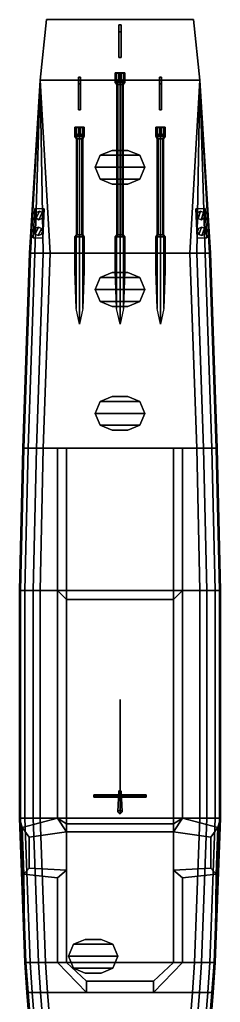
# Model space of a CAD drawing. Extents: x -1.9 to 1.9, y -15.5 to 13.
# Drawn here: x -1.91 to 1.91, y -5.66 to 12.99 of the extents above; entities that cross this region are included whole.
import ezdxf

# ---------------------------------------------------------------- set-up
doc = ezdxf.new("R2010")
doc.units = 0
doc.layers.get('0').update_dxf_attribs({"linetype": 'CONTINUOUS'})
doc.layers.add('UNDERWATER', color=1, linetype='CONTINUOUS')

msp = doc.modelspace()

# ---------------------------------------------------------------- linework, layer by layer
for points in [[(-1.4, 12.99), (-1.52, 11.84), (-1.52, 11.84, 0.56), (-1.4, 12.99, 0.51)], [(-1.4, 12.99, 0.51), (-1.52, 11.84, 0.56), (1.52, 11.84, 0.56), (1.4, 12.99, 0.51)], [(-1.4, 12.99, 0.51), (1.4, 12.99, 0.51), (1.4, 12.99), (-1.4, 12.99)], [(0.02, 12.89, -0.36), (0.02, 12.89, -0.63), (-0.02, 12.89, -0.63), (-0.02, 12.89, -0.36)], [(-0.02, 12.89, -0.36), (-0.02, 12.89, -0.63), (-0.02, 12.76, -0.72), (-0.02, 12.76, -0.27)], [(-0.02, 12.76, -0.72), (-0.02, 12.89, -0.63), (0.02, 12.89, -0.63), (0.02, 12.76, -0.72)], [(0.02, 12.76, -0.27), (0.02, 12.89, -0.36), (-0.02, 12.89, -0.36), (-0.02, 12.76, -0.27)], [(0.02, 12.76, -0.72), (0.02, 12.89, -0.63), (0.02, 12.89, -0.36), (0.02, 12.76, -0.27)], [(1.4, 12.99, 0.51), (1.52, 11.84, 0.56), (1.52, 11.84), (1.4, 12.99)], [(-0.02, 12.76, -0.27), (-0.02, 12.76, -0.72), (-0.02, 12.27, -0.72), (-0.02, 12.27, -0.27)], [(-0.02, 12.27, -0.72), (-0.02, 12.76, -0.72), (0.02, 12.76, -0.72), (0.02, 12.27, -0.72)], [(0.02, 12.27, -0.72), (0.02, 12.76, -0.72), (0.02, 12.76, -0.27), (0.02, 12.27, -0.27)], [(-0.02, 12.27, -0.27), (-0.02, 12.27, -0.72), (0.02, 12.27, -0.72), (0.02, 12.27, -0.27)], [(-0.064, 11.98, -0.436), (-0.09, 11.98, -0.5), (-0.09, 11.8, -0.5), (-0.064, 11.8, -0.436)], [(-0.09, 11.98, -0.5), (-0.064, 11.98, -0.564), (-0.064, 11.8, -0.564), (-0.09, 11.8, -0.5)], [(-0.02, 11.96, -0.418), (-0.064, 11.98, -0.436), (-0.064, 11.8, -0.436), (-0.02, 11.86, -0.418)], [(-0.064, 11.98, -0.564), (0, 11.98, -0.59), (0, 11.8, -0.59), (-0.064, 11.8, -0.564)], [(0, 11.98, -0.41), (0, 11.98, -0.41), (-0.064, 11.98, -0.436), (-0.02, 11.96, -0.418)], [(0, 11.98, -0.41), (-0.02, 11.96, -0.418), (-0.02, 11.885, -0.278), (0, 11.904, -0.278)], [(-0.02, 11.96, -0.418), (-0.02, 11.86, -0.418), (-0.02, 11.84, -0.28), (-0.02, 11.885, -0.278)], [(0, 11.98, -0.59), (0.064, 11.98, -0.564), (0.064, 11.8, -0.564), (0, 11.8, -0.59)], [(0.02, 11.96, -0.418), (0, 11.98, -0.41), (0, 11.904, -0.278), (0.02, 11.885, -0.278)], [(0.064, 11.98, -0.436), (0.064, 11.98, -0.436), (0, 11.98, -0.41), (0.02, 11.96, -0.418)], [(0.064, 11.98, -0.436), (0.02, 11.96, -0.418), (0.02, 11.86, -0.418), (0.064, 11.8, -0.436)], [(0.02, 11.86, -0.418), (0.02, 11.96, -0.418), (0.02, 11.885, -0.278), (0.02, 11.84, -0.28)], [(0.09, 11.98, -0.5), (0.064, 11.98, -0.436), (0.064, 11.8, -0.436), (0.09, 11.8, -0.5)], [(0.064, 11.98, -0.564), (0.09, 11.98, -0.5), (0.09, 11.8, -0.5), (0.064, 11.8, -0.564)], [(-1.72, 8.56, 0.67), (1.72, 8.56, 0.67), (1.52, 11.84, 0.56), (-1.52, 11.84, 0.56)], [(-1.52, 11.84), (-1.72, 8.56), (-1.72, 8.56, 0.67), (-1.52, 11.84, 0.56)], [(-0.79, 11.9, -0.39), (-0.79, 11.9, -0.66), (-0.79, 11.77, -0.75), (-0.79, 11.77, -0.3)], [(-0.75, 11.9, -0.39), (-0.75, 11.9, -0.66), (-0.79, 11.9, -0.66), (-0.79, 11.9, -0.39)], [(-0.75, 11.77, -0.3), (-0.75, 11.9, -0.39), (-0.79, 11.9, -0.39), (-0.79, 11.77, -0.3)], [(-0.79, 11.77, -0.75), (-0.79, 11.9, -0.66), (-0.75, 11.9, -0.66), (-0.75, 11.77, -0.75)], [(-0.79, 11.28, -0.75), (-0.79, 11.77, -0.75), (-0.75, 11.77, -0.75), (-0.75, 11.28, -0.75)], [(-0.79, 11.77, -0.3), (-0.79, 11.77, -0.75), (-0.79, 11.28, -0.75), (-0.79, 11.28, -0.3)], [(-0.75, 11.77, -0.75), (-0.75, 11.9, -0.66), (-0.75, 11.9, -0.39), (-0.75, 11.77, -0.3)], [(-0.75, 11.28, -0.75), (-0.75, 11.77, -0.75), (-0.75, 11.77, -0.3), (-0.75, 11.28, -0.3)], [(-0.064, 11.8, -0.436), (-0.09, 11.8, -0.5), (-0.06, 11.76, -0.5), (-0.042, 11.76, -0.458)], [(-0.09, 11.8, -0.5), (-0.064, 11.8, -0.564), (-0.042, 11.76, -0.542), (-0.06, 11.76, -0.5)], [(0, 11.84, -0.41), (-0.02, 11.86, -0.418), (-0.064, 11.8, -0.436), (0, 11.8, -0.41)], [(0, 11.8, -0.41), (-0.064, 11.8, -0.436), (-0.042, 11.76, -0.458), (0, 11.76, -0.44)], [(-0.064, 11.8, -0.564), (0, 11.8, -0.59), (0, 11.76, -0.56), (-0.042, 11.76, -0.542)], [(-0.042, 11.76, -0.458), (-0.06, 11.76, -0.5), (-0.06, 8.91, -0.45), (-0.042, 8.91, -0.408)], [(-0.06, 11.76, -0.5), (-0.042, 11.76, -0.542), (-0.042, 8.91, -0.492), (-0.06, 8.91, -0.45)], [(0, 11.76, -0.44), (-0.042, 11.76, -0.458), (-0.042, 8.91, -0.408), (0, 8.91, -0.39)], [(-0.042, 11.76, -0.542), (0, 11.76, -0.56), (0, 8.91, -0.51), (-0.042, 8.91, -0.492)], [(-0.02, 11.86, -0.418), (0, 11.84, -0.41), (0, 11.785, -0.282), (-0.02, 11.805, -0.282)], [(-0.02, 11.86, -0.418), (-0.02, 11.86, -0.418), (-0.02, 11.805, -0.282), (-0.02, 11.84, -0.28)], [(0, 11.84, -0.41), (0.02, 11.86, -0.418), (0.02, 11.805, -0.282), (0, 11.785, -0.282)], [(0.02, 11.86, -0.418), (0, 11.84, -0.41), (0, 11.8, -0.41), (0.064, 11.8, -0.436)], [(0.064, 11.8, -0.436), (0, 11.8, -0.41), (0, 11.76, -0.44), (0.042, 11.76, -0.458)], [(0, 11.8, -0.59), (0.064, 11.8, -0.564), (0.042, 11.76, -0.542), (0, 11.76, -0.56)], [(0.042, 11.76, -0.458), (0, 11.76, -0.44), (0, 8.91, -0.39), (0.042, 8.91, -0.408)], [(0, 11.76, -0.56), (0.042, 11.76, -0.542), (0.042, 8.91, -0.492), (0, 8.91, -0.51)], [(0.02, 11.86, -0.418), (0.02, 11.86, -0.418), (0.02, 11.84, -0.28), (0.02, 11.805, -0.282)], [(0.09, 11.8, -0.5), (0.064, 11.8, -0.436), (0.042, 11.76, -0.458), (0.06, 11.76, -0.5)], [(0.064, 11.8, -0.564), (0.09, 11.8, -0.5), (0.06, 11.76, -0.5), (0.042, 11.76, -0.542)], [(0.06, 11.76, -0.5), (0.042, 11.76, -0.458), (0.042, 8.91, -0.408), (0.06, 8.91, -0.45)], [(0.042, 11.76, -0.542), (0.06, 11.76, -0.5), (0.06, 8.91, -0.45), (0.042, 8.91, -0.492)], [(0.79, 11.77, -0.3), (0.79, 11.9, -0.39), (0.75, 11.9, -0.39), (0.75, 11.77, -0.3)], [(0.75, 11.77, -0.75), (0.75, 11.9, -0.66), (0.79, 11.9, -0.66), (0.79, 11.77, -0.75)], [(0.79, 11.9, -0.39), (0.79, 11.9, -0.66), (0.75, 11.9, -0.66), (0.75, 11.9, -0.39)], [(0.75, 11.9, -0.39), (0.75, 11.9, -0.66), (0.75, 11.77, -0.75), (0.75, 11.77, -0.3)], [(0.75, 11.77, -0.3), (0.75, 11.77, -0.75), (0.75, 11.28, -0.75), (0.75, 11.28, -0.3)], [(0.75, 11.28, -0.75), (0.75, 11.77, -0.75), (0.79, 11.77, -0.75), (0.79, 11.28, -0.75)], [(0.79, 11.77, -0.75), (0.79, 11.9, -0.66), (0.79, 11.9, -0.39), (0.79, 11.77, -0.3)], [(0.79, 11.28, -0.75), (0.79, 11.77, -0.75), (0.79, 11.77, -0.3), (0.79, 11.28, -0.3)], [(1.52, 11.84, 0.56), (1.72, 8.56, 0.67), (1.72, 8.56), (1.52, 11.84)], [(-0.79, 11.28, -0.3), (-0.79, 11.28, -0.75), (-0.75, 11.28, -0.75), (-0.75, 11.28, -0.3)], [(0.75, 11.28, -0.3), (0.75, 11.28, -0.75), (0.79, 11.28, -0.75), (0.79, 11.28, -0.3)], [(-0.86, 10.95, -0.5), (-0.834, 10.95, -0.564), (-0.834, 10.77, -0.564), (-0.86, 10.77, -0.5)], [(-0.834, 10.95, -0.436), (-0.86, 10.95, -0.5), (-0.86, 10.77, -0.5), (-0.834, 10.77, -0.436)], [(-0.79, 10.93, -0.418), (-0.834, 10.95, -0.436), (-0.834, 10.77, -0.436), (-0.79, 10.83, -0.418)], [(-0.77, 10.95, -0.41), (-0.77, 10.95, -0.41), (-0.834, 10.95, -0.436), (-0.79, 10.93, -0.418)], [(-0.834, 10.95, -0.564), (-0.77, 10.95, -0.59), (-0.77, 10.77, -0.59), (-0.834, 10.77, -0.564)], [(-0.77, 10.81, -0.41), (-0.79, 10.83, -0.418), (-0.834, 10.77, -0.436), (-0.77, 10.77, -0.41)], [(-0.77, 10.95, -0.41), (-0.79, 10.93, -0.418), (-0.79, 10.878, -0.321), (-0.77, 10.899, -0.32)], [(-0.79, 10.93, -0.418), (-0.79, 10.83, -0.418), (-0.79, 10.792, -0.325), (-0.79, 10.878, -0.321)], [(-0.79, 10.83, -0.418), (-0.77, 10.81, -0.41), (-0.77, 10.774, -0.326), (-0.79, 10.792, -0.325)], [(-0.75, 10.93, -0.418), (-0.77, 10.95, -0.41), (-0.77, 10.899, -0.32), (-0.75, 10.878, -0.321)], [(-0.706, 10.95, -0.436), (-0.706, 10.95, -0.436), (-0.77, 10.95, -0.41), (-0.75, 10.93, -0.418)], [(-0.77, 10.95, -0.59), (-0.706, 10.95, -0.564), (-0.706, 10.77, -0.564), (-0.77, 10.77, -0.59)], [(-0.77, 10.81, -0.41), (-0.75, 10.83, -0.418), (-0.75, 10.792, -0.325), (-0.77, 10.774, -0.326)], [(-0.75, 10.83, -0.418), (-0.77, 10.81, -0.41), (-0.77, 10.77, -0.41), (-0.706, 10.77, -0.436)], [(-0.706, 10.95, -0.436), (-0.75, 10.93, -0.418), (-0.75, 10.83, -0.418), (-0.706, 10.77, -0.436)], [(-0.75, 10.83, -0.418), (-0.75, 10.93, -0.418), (-0.75, 10.878, -0.321), (-0.75, 10.792, -0.325)], [(-0.706, 10.95, -0.564), (-0.68, 10.95, -0.5), (-0.68, 10.77, -0.5), (-0.706, 10.77, -0.564)], [(-0.68, 10.95, -0.5), (-0.706, 10.95, -0.436), (-0.706, 10.77, -0.436), (-0.68, 10.77, -0.5)], [(0.68, 10.95, -0.5), (0.706, 10.95, -0.564), (0.706, 10.77, -0.564), (0.68, 10.77, -0.5)], [(0.706, 10.95, -0.436), (0.68, 10.95, -0.5), (0.68, 10.77, -0.5), (0.706, 10.77, -0.436)], [(0.75, 10.93, -0.418), (0.706, 10.95, -0.436), (0.706, 10.77, -0.436), (0.75, 10.83, -0.418)], [(0.77, 10.95, -0.41), (0.77, 10.95, -0.41), (0.706, 10.95, -0.436), (0.75, 10.93, -0.418)], [(0.706, 10.95, -0.564), (0.77, 10.95, -0.59), (0.77, 10.77, -0.59), (0.706, 10.77, -0.564)], [(0.77, 10.81, -0.41), (0.75, 10.83, -0.418), (0.706, 10.77, -0.436), (0.77, 10.77, -0.41)], [(0.77, 10.95, -0.41), (0.75, 10.93, -0.418), (0.75, 10.878, -0.321), (0.77, 10.899, -0.32)], [(0.75, 10.93, -0.418), (0.75, 10.83, -0.418), (0.75, 10.792, -0.325), (0.75, 10.878, -0.321)], [(0.75, 10.83, -0.418), (0.77, 10.81, -0.41), (0.77, 10.774, -0.326), (0.75, 10.792, -0.325)], [(0.79, 10.93, -0.418), (0.77, 10.95, -0.41), (0.77, 10.899, -0.32), (0.79, 10.878, -0.321)], [(0.834, 10.95, -0.436), (0.834, 10.95, -0.436), (0.77, 10.95, -0.41), (0.79, 10.93, -0.418)], [(0.77, 10.95, -0.59), (0.834, 10.95, -0.564), (0.834, 10.77, -0.564), (0.77, 10.77, -0.59)], [(0.77, 10.81, -0.41), (0.79, 10.83, -0.418), (0.79, 10.792, -0.325), (0.77, 10.774, -0.326)], [(0.79, 10.83, -0.418), (0.77, 10.81, -0.41), (0.77, 10.77, -0.41), (0.834, 10.77, -0.436)], [(0.834, 10.95, -0.436), (0.79, 10.93, -0.418), (0.79, 10.83, -0.418), (0.834, 10.77, -0.436)], [(0.79, 10.83, -0.418), (0.79, 10.93, -0.418), (0.79, 10.878, -0.321), (0.79, 10.792, -0.325)], [(0.834, 10.95, -0.564), (0.86, 10.95, -0.5), (0.86, 10.77, -0.5), (0.834, 10.77, -0.564)], [(0.86, 10.95, -0.5), (0.834, 10.95, -0.436), (0.834, 10.77, -0.436), (0.86, 10.77, -0.5)], [(-0.86, 10.77, -0.5), (-0.834, 10.77, -0.564), (-0.812, 10.73, -0.542), (-0.83, 10.73, -0.5)], [(-0.834, 10.77, -0.436), (-0.86, 10.77, -0.5), (-0.83, 10.73, -0.5), (-0.812, 10.73, -0.458)], [(-0.834, 10.77, -0.564), (-0.77, 10.77, -0.59), (-0.77, 10.73, -0.56), (-0.812, 10.73, -0.542)], [(-0.77, 10.77, -0.41), (-0.834, 10.77, -0.436), (-0.812, 10.73, -0.458), (-0.77, 10.73, -0.44)], [(-0.812, 10.73, -0.458), (-0.83, 10.73, -0.5), (-0.83, 8.91, -0.45), (-0.812, 8.91, -0.408)], [(-0.83, 10.73, -0.5), (-0.812, 10.73, -0.542), (-0.812, 8.91, -0.492), (-0.83, 8.91, -0.45)], [(-0.77, 10.73, -0.44), (-0.812, 10.73, -0.458), (-0.812, 8.91, -0.408), (-0.77, 8.91, -0.39)], [(-0.812, 10.73, -0.542), (-0.77, 10.73, -0.56), (-0.77, 8.91, -0.51), (-0.812, 8.91, -0.492)], [(-0.77, 10.77, -0.59), (-0.706, 10.77, -0.564), (-0.728, 10.73, -0.542), (-0.77, 10.73, -0.56)], [(-0.706, 10.77, -0.436), (-0.77, 10.77, -0.41), (-0.77, 10.73, -0.44), (-0.728, 10.73, -0.458)], [(-0.728, 10.73, -0.458), (-0.77, 10.73, -0.44), (-0.77, 8.91, -0.39), (-0.728, 8.91, -0.408)], [(-0.77, 10.73, -0.56), (-0.728, 10.73, -0.542), (-0.728, 8.91, -0.492), (-0.77, 8.91, -0.51)], [(-0.706, 10.77, -0.564), (-0.68, 10.77, -0.5), (-0.71, 10.73, -0.5), (-0.728, 10.73, -0.542)], [(-0.68, 10.77, -0.5), (-0.706, 10.77, -0.436), (-0.728, 10.73, -0.458), (-0.71, 10.73, -0.5)], [(-0.71, 10.73, -0.5), (-0.728, 10.73, -0.458), (-0.728, 8.91, -0.408), (-0.71, 8.91, -0.45)], [(-0.728, 10.73, -0.542), (-0.71, 10.73, -0.5), (-0.71, 8.91, -0.45), (-0.728, 8.91, -0.492)], [(0.68, 10.77, -0.5), (0.706, 10.77, -0.564), (0.728, 10.73, -0.542), (0.71, 10.73, -0.5)], [(0.706, 10.77, -0.436), (0.68, 10.77, -0.5), (0.71, 10.73, -0.5), (0.728, 10.73, -0.458)], [(0.706, 10.77, -0.564), (0.77, 10.77, -0.59), (0.77, 10.73, -0.56), (0.728, 10.73, -0.542)], [(0.77, 10.77, -0.41), (0.706, 10.77, -0.436), (0.728, 10.73, -0.458), (0.77, 10.73, -0.44)], [(0.728, 10.73, -0.458), (0.71, 10.73, -0.5), (0.71, 8.91, -0.45), (0.728, 8.91, -0.408)], [(0.71, 10.73, -0.5), (0.728, 10.73, -0.542), (0.728, 8.91, -0.492), (0.71, 8.91, -0.45)], [(0.77, 10.73, -0.44), (0.728, 10.73, -0.458), (0.728, 8.91, -0.408), (0.77, 8.91, -0.39)], [(0.728, 10.73, -0.542), (0.77, 10.73, -0.56), (0.77, 8.91, -0.51), (0.728, 8.91, -0.492)], [(0.77, 10.77, -0.59), (0.834, 10.77, -0.564), (0.812, 10.73, -0.542), (0.77, 10.73, -0.56)], [(0.834, 10.77, -0.436), (0.77, 10.77, -0.41), (0.77, 10.73, -0.44), (0.812, 10.73, -0.458)], [(0.812, 10.73, -0.458), (0.77, 10.73, -0.44), (0.77, 8.91, -0.39), (0.812, 8.91, -0.408)], [(0.77, 10.73, -0.56), (0.812, 10.73, -0.542), (0.812, 8.91, -0.492), (0.77, 8.91, -0.51)], [(0.834, 10.77, -0.564), (0.86, 10.77, -0.5), (0.83, 10.73, -0.5), (0.812, 10.73, -0.542)], [(0.86, 10.77, -0.5), (0.834, 10.77, -0.436), (0.812, 10.73, -0.458), (0.83, 10.73, -0.5)], [(0.83, 10.73, -0.5), (0.812, 10.73, -0.458), (0.812, 8.91, -0.408), (0.83, 8.91, -0.45)], [(0.812, 10.73, -0.542), (0.83, 10.73, -0.5), (0.83, 8.91, -0.45), (0.812, 8.91, -0.492)], [(-0.376, 10.416, 0.7), (0.376, 10.416, 0.7), (0.15, 10.51, 0.7), (-0.15, 10.51, 0.7)], [(-0.376, 10.416, 0.7), (-0.15, 10.51, 0.7), (-0.15, 10.51, 0.6), (-0.376, 10.416, 0.6)], [(-0.15, 10.51, 0.7), (0.15, 10.51, 0.7), (0.15, 10.51, 0.6), (-0.15, 10.51, 0.6)], [(0.15, 10.51, 0.7), (0.376, 10.416, 0.7), (0.376, 10.416, 0.6), (0.15, 10.51, 0.6)], [(-0.47, 10.19, 0.7), (0.47, 10.19, 0.7), (0.376, 10.416, 0.7), (-0.376, 10.416, 0.7)], [(-0.47, 10.19, 0.7), (-0.376, 10.416, 0.7), (-0.376, 10.416, 0.6), (-0.47, 10.19, 0.6)], [(0.376, 10.416, 0.7), (0.47, 10.19, 0.7), (0.47, 10.19, 0.6), (0.376, 10.416, 0.6)], [(-0.376, 9.964, 0.7), (0.376, 9.964, 0.7), (0.47, 10.19, 0.7), (-0.47, 10.19, 0.7)], [(-0.376, 9.964, 0.7), (-0.47, 10.19, 0.7), (-0.47, 10.19, 0.6), (-0.376, 9.964, 0.6)], [(0.47, 10.19, 0.7), (0.376, 9.964, 0.7), (0.376, 9.964, 0.6), (0.47, 10.19, 0.6)], [(-0.15, 9.87, 0.7), (0.15, 9.87, 0.7), (0.376, 9.964, 0.7), (-0.376, 9.964, 0.7)], [(-0.15, 9.87, 0.7), (-0.376, 9.964, 0.7), (-0.376, 9.964, 0.6), (-0.15, 9.87, 0.6)], [(0.376, 9.964, 0.7), (0.15, 9.87, 0.7), (0.15, 9.87, 0.6), (0.376, 9.964, 0.6)], [(0.15, 9.87, 0.7), (-0.15, 9.87, 0.7), (-0.15, 9.87, 0.6), (0.15, 9.87, 0.6)], [(-1.621, 9.409, 0.64), (-1.65, 8.85, 0.64), (-1.65, 8.85, 0.67), (-1.621, 9.409, 0.67)], [(-1.621, 9.409, 0.67), (-1.65, 8.85, 0.67), (-1.47, 8.841, 0.67), (-1.441, 9.4, 0.67)], [(-1.441, 9.4, 0.67), (-1.441, 9.4, 0.64), (-1.621, 9.409, 0.64), (-1.621, 9.409, 0.67)], [(-1.591, 9.334, 0.77), (-1.618, 9.279, 0.77), (-1.597, 9.221, 0.77), (-1.533, 9.355, 0.77)], [(-1.591, 9.334, 0.67), (-1.618, 9.279, 0.67), (-1.618, 9.279, 0.77), (-1.591, 9.334, 0.77)], [(-1.533, 9.355, 0.77), (-1.597, 9.221, 0.77), (-1.542, 9.195, 0.77), (-1.478, 9.328, 0.77)], [(-1.533, 9.355, 0.67), (-1.591, 9.334, 0.67), (-1.591, 9.334, 0.77), (-1.533, 9.355, 0.77)], [(-1.478, 9.328, 0.77), (-1.542, 9.195, 0.77), (-1.484, 9.215, 0.77), (-1.458, 9.271, 0.77)], [(-1.478, 9.328, 0.67), (-1.533, 9.355, 0.67), (-1.533, 9.355, 0.77), (-1.478, 9.328, 0.77)], [(-1.458, 9.271, 0.67), (-1.478, 9.328, 0.67), (-1.478, 9.328, 0.77), (-1.458, 9.271, 0.77)], [(-1.47, 8.841, 0.67), (-1.47, 8.841, 0.64), (-1.441, 9.4, 0.64), (-1.441, 9.4, 0.67)], [(1.621, 9.409, 0.67), (1.621, 9.409, 0.64), (1.441, 9.4, 0.64), (1.441, 9.4, 0.67)], [(1.441, 9.4, 0.67), (1.47, 8.841, 0.67), (1.65, 8.85, 0.67), (1.621, 9.409, 0.67)], [(1.441, 9.4, 0.64), (1.47, 8.841, 0.64), (1.47, 8.841, 0.67), (1.441, 9.4, 0.67)], [(1.478, 9.328, 0.77), (1.458, 9.271, 0.77), (1.484, 9.215, 0.77), (1.533, 9.355, 0.77)], [(1.478, 9.328, 0.67), (1.458, 9.271, 0.67), (1.458, 9.271, 0.77), (1.478, 9.328, 0.77)], [(1.533, 9.355, 0.67), (1.478, 9.328, 0.67), (1.478, 9.328, 0.77), (1.533, 9.355, 0.77)], [(1.533, 9.355, 0.77), (1.484, 9.215, 0.77), (1.542, 9.195, 0.77), (1.591, 9.334, 0.77)], [(1.591, 9.334, 0.67), (1.533, 9.355, 0.67), (1.533, 9.355, 0.77), (1.591, 9.334, 0.77)], [(1.591, 9.334, 0.77), (1.542, 9.195, 0.77), (1.597, 9.221, 0.77), (1.618, 9.279, 0.77)], [(1.618, 9.279, 0.67), (1.591, 9.334, 0.67), (1.591, 9.334, 0.77), (1.618, 9.279, 0.77)], [(1.65, 8.85, 0.67), (1.65, 8.85, 0.64), (1.621, 9.409, 0.64), (1.621, 9.409, 0.67)], [(-1.618, 9.279, 0.67), (-1.597, 9.221, 0.67), (-1.597, 9.221, 0.77), (-1.618, 9.279, 0.77)], [(-1.597, 9.221, 0.67), (-1.542, 9.195, 0.67), (-1.542, 9.195, 0.77), (-1.597, 9.221, 0.77)], [(-1.542, 9.195, 0.67), (-1.484, 9.215, 0.67), (-1.484, 9.215, 0.77), (-1.542, 9.195, 0.77)], [(-1.484, 9.215, 0.67), (-1.458, 9.271, 0.67), (-1.458, 9.271, 0.77), (-1.484, 9.215, 0.77)], [(1.458, 9.271, 0.67), (1.484, 9.215, 0.67), (1.484, 9.215, 0.77), (1.458, 9.271, 0.77)], [(1.484, 9.215, 0.67), (1.542, 9.195, 0.67), (1.542, 9.195, 0.77), (1.484, 9.215, 0.77)], [(1.542, 9.195, 0.67), (1.597, 9.221, 0.67), (1.597, 9.221, 0.77), (1.542, 9.195, 0.77)], [(1.597, 9.221, 0.67), (1.618, 9.279, 0.67), (1.618, 9.279, 0.77), (1.597, 9.221, 0.77)], [(-1.607, 9.035, 0.77), (-1.633, 8.979, 0.77), (-1.613, 8.922, 0.77), (-1.549, 9.055, 0.77)], [(-1.607, 9.035, 0.67), (-1.633, 8.979, 0.67), (-1.633, 8.979, 0.77), (-1.607, 9.035, 0.77)], [(-1.633, 8.979, 0.67), (-1.613, 8.922, 0.67), (-1.613, 8.922, 0.77), (-1.633, 8.979, 0.77)], [(-1.549, 9.055, 0.77), (-1.613, 8.922, 0.77), (-1.558, 8.895, 0.77), (-1.494, 9.029, 0.77)], [(-1.549, 9.055, 0.67), (-1.607, 9.035, 0.67), (-1.607, 9.035, 0.77), (-1.549, 9.055, 0.77)], [(-1.494, 9.029, 0.77), (-1.558, 8.895, 0.77), (-1.5, 8.916, 0.77), (-1.473, 8.971, 0.77)], [(-1.494, 9.029, 0.67), (-1.549, 9.055, 0.67), (-1.549, 9.055, 0.77), (-1.494, 9.029, 0.77)], [(-1.5, 8.916, 0.67), (-1.473, 8.971, 0.67), (-1.473, 8.971, 0.77), (-1.5, 8.916, 0.77)], [(-1.473, 8.971, 0.67), (-1.494, 9.029, 0.67), (-1.494, 9.029, 0.77), (-1.473, 8.971, 0.77)], [(1.494, 9.029, 0.77), (1.473, 8.971, 0.77), (1.5, 8.916, 0.77), (1.549, 9.055, 0.77)], [(1.494, 9.029, 0.67), (1.473, 8.971, 0.67), (1.473, 8.971, 0.77), (1.494, 9.029, 0.77)], [(1.473, 8.971, 0.67), (1.5, 8.916, 0.67), (1.5, 8.916, 0.77), (1.473, 8.971, 0.77)], [(1.549, 9.055, 0.67), (1.494, 9.029, 0.67), (1.494, 9.029, 0.77), (1.549, 9.055, 0.77)], [(1.549, 9.055, 0.77), (1.5, 8.916, 0.77), (1.558, 8.895, 0.77), (1.607, 9.035, 0.77)], [(1.607, 9.035, 0.67), (1.549, 9.055, 0.67), (1.549, 9.055, 0.77), (1.607, 9.035, 0.77)], [(1.607, 9.035, 0.77), (1.558, 8.895, 0.77), (1.613, 8.922, 0.77), (1.633, 8.979, 0.77)], [(1.633, 8.979, 0.67), (1.607, 9.035, 0.67), (1.607, 9.035, 0.77), (1.633, 8.979, 0.77)], [(1.613, 8.922, 0.67), (1.633, 8.979, 0.67), (1.633, 8.979, 0.77), (1.613, 8.922, 0.77)], [(-1.65, 8.85, 0.67), (-1.65, 8.85, 0.64), (-1.47, 8.841, 0.64), (-1.47, 8.841, 0.67)], [(-1.613, 8.922, 0.67), (-1.558, 8.895, 0.67), (-1.558, 8.895, 0.77), (-1.613, 8.922, 0.77)], [(-1.558, 8.895, 0.67), (-1.5, 8.916, 0.67), (-1.5, 8.916, 0.77), (-1.558, 8.895, 0.77)], [(-0.834, 8.87, -0.514), (-0.86, 8.87, -0.45), (-0.83, 8.91, -0.45), (-0.812, 8.91, -0.492)], [(-0.86, 8.87, -0.45), (-0.834, 8.87, -0.386), (-0.812, 8.91, -0.408), (-0.83, 8.91, -0.45)], [(-0.834, 7.51, -0.514), (-0.86, 8.224, -0.45), (-0.86, 8.87, -0.45), (-0.834, 8.87, -0.514)], [(-0.86, 8.224, -0.45), (-0.834, 8.56, -0.386), (-0.834, 8.87, -0.386), (-0.86, 8.87, -0.45)], [(-0.77, 8.87, -0.54), (-0.834, 8.87, -0.514), (-0.812, 8.91, -0.492), (-0.77, 8.91, -0.51)], [(-0.834, 8.87, -0.386), (-0.77, 8.87, -0.36), (-0.77, 8.91, -0.39), (-0.812, 8.91, -0.408)], [(-0.77, 7.215, -0.54), (-0.834, 7.51, -0.514), (-0.834, 8.87, -0.514), (-0.77, 8.87, -0.54)], [(-0.834, 8.56, -0.386), (-0.77, 8.56, -0.36), (-0.77, 8.87, -0.36), (-0.834, 8.87, -0.386)], [(-0.706, 8.87, -0.514), (-0.77, 8.87, -0.54), (-0.77, 8.91, -0.51), (-0.728, 8.91, -0.492)], [(-0.77, 8.87, -0.36), (-0.706, 8.87, -0.386), (-0.728, 8.91, -0.408), (-0.77, 8.91, -0.39)], [(-0.706, 7.51, -0.514), (-0.77, 7.215, -0.54), (-0.77, 8.87, -0.54), (-0.706, 8.87, -0.514)], [(-0.77, 8.56, -0.36), (-0.706, 8.56, -0.386), (-0.706, 8.87, -0.386), (-0.77, 8.87, -0.36)], [(-0.68, 8.87, -0.45), (-0.706, 8.87, -0.514), (-0.728, 8.91, -0.492), (-0.71, 8.91, -0.45)], [(-0.706, 8.87, -0.386), (-0.68, 8.87, -0.45), (-0.71, 8.91, -0.45), (-0.728, 8.91, -0.408)], [(-0.68, 8.224, -0.45), (-0.706, 7.51, -0.514), (-0.706, 8.87, -0.514), (-0.68, 8.87, -0.45)], [(-0.706, 8.56, -0.386), (-0.68, 8.224, -0.45), (-0.68, 8.87, -0.45), (-0.706, 8.87, -0.386)], [(-0.064, 8.87, -0.514), (-0.09, 8.87, -0.45), (-0.06, 8.91, -0.45), (-0.042, 8.91, -0.492)], [(-0.09, 8.87, -0.45), (-0.064, 8.87, -0.386), (-0.042, 8.91, -0.408), (-0.06, 8.91, -0.45)], [(-0.064, 7.51, -0.514), (-0.09, 8.224, -0.45), (-0.09, 8.87, -0.45), (-0.064, 8.87, -0.514)], [(-0.09, 8.224, -0.45), (-0.064, 8.56, -0.386), (-0.064, 8.87, -0.386), (-0.09, 8.87, -0.45)], [(0, 8.87, -0.54), (-0.064, 8.87, -0.514), (-0.042, 8.91, -0.492), (0, 8.91, -0.51)], [(-0.064, 8.87, -0.386), (0, 8.87, -0.36), (0, 8.91, -0.39), (-0.042, 8.91, -0.408)], [(0, 7.215, -0.54), (-0.064, 7.51, -0.514), (-0.064, 8.87, -0.514), (0, 8.87, -0.54)], [(-0.064, 8.56, -0.386), (0, 8.56, -0.36), (0, 8.87, -0.36), (-0.064, 8.87, -0.386)], [(0.064, 8.87, -0.514), (0, 8.87, -0.54), (0, 8.91, -0.51), (0.042, 8.91, -0.492)], [(0, 8.87, -0.36), (0.064, 8.87, -0.386), (0.042, 8.91, -0.408), (0, 8.91, -0.39)], [(0.064, 7.51, -0.514), (0, 7.215, -0.54), (0, 8.87, -0.54), (0.064, 8.87, -0.514)], [(0, 8.56, -0.36), (0.064, 8.56, -0.386), (0.064, 8.87, -0.386), (0, 8.87, -0.36)], [(0.09, 8.87, -0.45), (0.064, 8.87, -0.514), (0.042, 8.91, -0.492), (0.06, 8.91, -0.45)], [(0.064, 8.87, -0.386), (0.09, 8.87, -0.45), (0.06, 8.91, -0.45), (0.042, 8.91, -0.408)], [(0.09, 8.224, -0.45), (0.064, 7.51, -0.514), (0.064, 8.87, -0.514), (0.09, 8.87, -0.45)], [(0.064, 8.56, -0.386), (0.09, 8.224, -0.45), (0.09, 8.87, -0.45), (0.064, 8.87, -0.386)], [(0.706, 8.87, -0.514), (0.68, 8.87, -0.45), (0.71, 8.91, -0.45), (0.728, 8.91, -0.492)], [(0.68, 8.87, -0.45), (0.706, 8.87, -0.386), (0.728, 8.91, -0.408), (0.71, 8.91, -0.45)], [(0.706, 7.51, -0.514), (0.68, 8.224, -0.45), (0.68, 8.87, -0.45), (0.706, 8.87, -0.514)], [(0.68, 8.224, -0.45), (0.706, 8.56, -0.386), (0.706, 8.87, -0.386), (0.68, 8.87, -0.45)], [(0.77, 8.87, -0.54), (0.706, 8.87, -0.514), (0.728, 8.91, -0.492), (0.77, 8.91, -0.51)], [(0.706, 8.87, -0.386), (0.77, 8.87, -0.36), (0.77, 8.91, -0.39), (0.728, 8.91, -0.408)], [(0.77, 7.215, -0.54), (0.706, 7.51, -0.514), (0.706, 8.87, -0.514), (0.77, 8.87, -0.54)], [(0.706, 8.56, -0.386), (0.77, 8.56, -0.36), (0.77, 8.87, -0.36), (0.706, 8.87, -0.386)], [(0.834, 8.87, -0.514), (0.77, 8.87, -0.54), (0.77, 8.91, -0.51), (0.812, 8.91, -0.492)], [(0.77, 8.87, -0.36), (0.834, 8.87, -0.386), (0.812, 8.91, -0.408), (0.77, 8.91, -0.39)], [(0.834, 7.51, -0.514), (0.77, 7.215, -0.54), (0.77, 8.87, -0.54), (0.834, 8.87, -0.514)], [(0.77, 8.56, -0.36), (0.834, 8.56, -0.386), (0.834, 8.87, -0.386), (0.77, 8.87, -0.36)], [(0.86, 8.87, -0.45), (0.834, 8.87, -0.514), (0.812, 8.91, -0.492), (0.83, 8.91, -0.45)], [(0.834, 8.87, -0.386), (0.86, 8.87, -0.45), (0.83, 8.91, -0.45), (0.812, 8.91, -0.408)], [(0.86, 8.224, -0.45), (0.834, 7.51, -0.514), (0.834, 8.87, -0.514), (0.86, 8.87, -0.45)], [(0.834, 8.56, -0.386), (0.86, 8.224, -0.45), (0.86, 8.87, -0.45), (0.834, 8.87, -0.386)], [(1.47, 8.841, 0.67), (1.47, 8.841, 0.64), (1.65, 8.85, 0.64), (1.65, 8.85, 0.67)], [(1.5, 8.916, 0.67), (1.558, 8.895, 0.67), (1.558, 8.895, 0.77), (1.5, 8.916, 0.77)], [(1.558, 8.895, 0.67), (1.613, 8.922, 0.67), (1.613, 8.922, 0.77), (1.558, 8.895, 0.77)], [(-1.72, 8.56), (-1.85, 4.86), (-1.85, 4.86, 0.8), (-1.72, 8.56, 0.67)], [(-1.85, 4.86, 0.8), (1.85, 4.86, 0.8), (1.72, 8.56, 0.67), (-1.72, 8.56, 0.67)], [(1.72, 8.56, 0.67), (1.85, 4.86, 0.8), (1.85, 4.86), (1.72, 8.56)], [(-0.47, 7.87, 0.78), (-0.376, 8.096, 0.78), (-0.376, 8.096, 0.68), (-0.47, 7.87, 0.68)], [(-0.47, 7.87, 0.78), (0.47, 7.87, 0.78), (0.376, 8.096, 0.78), (-0.376, 8.096, 0.78)], [(-0.376, 8.096, 0.78), (-0.15, 8.19, 0.78), (-0.15, 8.19, 0.68), (-0.376, 8.096, 0.68)], [(-0.376, 8.096, 0.78), (0.376, 8.096, 0.78), (0.15, 8.19, 0.78), (-0.15, 8.19, 0.78)], [(-0.15, 8.19, 0.78), (0.15, 8.19, 0.78), (0.15, 8.19, 0.68), (-0.15, 8.19, 0.68)], [(0.15, 8.19, 0.78), (0.376, 8.096, 0.78), (0.376, 8.096, 0.68), (0.15, 8.19, 0.68)], [(0.376, 8.096, 0.78), (0.47, 7.87, 0.78), (0.47, 7.87, 0.68), (0.376, 8.096, 0.68)], [(-0.376, 7.644, 0.78), (-0.47, 7.87, 0.78), (-0.47, 7.87, 0.68), (-0.376, 7.644, 0.68)], [(-0.376, 7.644, 0.78), (0.376, 7.644, 0.78), (0.47, 7.87, 0.78), (-0.47, 7.87, 0.78)], [(0.47, 7.87, 0.78), (0.376, 7.644, 0.78), (0.376, 7.644, 0.68), (0.47, 7.87, 0.68)], [(-0.15, 7.55, 0.78), (-0.376, 7.644, 0.78), (-0.376, 7.644, 0.68), (-0.15, 7.55, 0.68)], [(-0.15, 7.55, 0.78), (0.15, 7.55, 0.78), (0.376, 7.644, 0.78), (-0.376, 7.644, 0.78)], [(0.15, 7.55, 0.78), (-0.15, 7.55, 0.78), (-0.15, 7.55, 0.68), (0.15, 7.55, 0.68)], [(0.376, 7.644, 0.78), (0.15, 7.55, 0.78), (0.15, 7.55, 0.68), (0.376, 7.644, 0.68)], [(-0.376, 5.746, 0.86), (0.376, 5.746, 0.86), (0.15, 5.84, 0.86), (-0.15, 5.84, 0.86)], [(-0.376, 5.746, 0.86), (-0.15, 5.84, 0.86), (-0.15, 5.84, 0.76), (-0.376, 5.746, 0.76)], [(-0.15, 5.84, 0.86), (0.15, 5.84, 0.86), (0.15, 5.84, 0.76), (-0.15, 5.84, 0.76)], [(0.15, 5.84, 0.86), (0.376, 5.746, 0.86), (0.376, 5.746, 0.76), (0.15, 5.84, 0.76)], [(-0.47, 5.52, 0.86), (0.47, 5.52, 0.86), (0.376, 5.746, 0.86), (-0.376, 5.746, 0.86)], [(-0.47, 5.52, 0.86), (-0.376, 5.746, 0.86), (-0.376, 5.746, 0.76), (-0.47, 5.52, 0.76)], [(0.376, 5.746, 0.86), (0.47, 5.52, 0.86), (0.47, 5.52, 0.76), (0.376, 5.746, 0.76)], [(-0.376, 5.294, 0.86), (0.376, 5.294, 0.86), (0.47, 5.52, 0.86), (-0.47, 5.52, 0.86)], [(-0.376, 5.294, 0.86), (-0.47, 5.52, 0.86), (-0.47, 5.52, 0.76), (-0.376, 5.294, 0.76)], [(0.47, 5.52, 0.86), (0.376, 5.294, 0.86), (0.376, 5.294, 0.76), (0.47, 5.52, 0.76)], [(-0.15, 5.2, 0.86), (0.15, 5.2, 0.86), (0.376, 5.294, 0.86), (-0.376, 5.294, 0.86)], [(-0.15, 5.2, 0.86), (-0.376, 5.294, 0.86), (-0.376, 5.294, 0.76), (-0.15, 5.2, 0.76)], [(0.376, 5.294, 0.86), (0.15, 5.2, 0.86), (0.15, 5.2, 0.76), (0.376, 5.294, 0.76)], [(0.15, 5.2, 0.86), (-0.15, 5.2, 0.86), (-0.15, 5.2, 0.76), (0.15, 5.2, 0.76)], [(-1.85, 4.86), (-1.91, 2.16), (-1.91, 2.16, 0.83), (-1.85, 4.86, 0.8)], [(-1.19, 4.86, 0.8), (-1.85, 4.86, 0.8), (-1.91, 2.16, 0.83), (-1.19, 2.16, 0.83)], [(1.02, 4.86, 1.01), (1.19, 4.86, 0.8), (-1.19, 4.86, 0.8), (-1.02, 4.86, 1.01)], [(-1.02, 4.86, 1.01), (-1.19, 4.86, 0.8), (-1.19, 2.16, 0.83), (-1.02, 2.16, 1.01)], [(1.02, 2.16, 1.01), (1.02, 4.86, 1.01), (-1.02, 4.86, 1.01), (-1.02, 2.16, 1.01)], [(1.19, 2.16, 0.83), (1.19, 4.86, 0.8), (1.02, 4.86, 1.01), (1.02, 2.16, 1.01)], [(1.91, 2.16, 0.83), (1.85, 4.86, 0.8), (1.19, 4.86, 0.8), (1.19, 2.16, 0.83)], [(1.85, 4.86, 0.8), (1.91, 2.16, 0.83), (1.91, 2.16), (1.85, 4.86)], [(-1.91, 2.16), (-1.91, -2.16), (-1.91, -2.16, 0.89), (-1.91, 2.16, 0.83)], [(-1.19, 2.16, 0.83), (-1.91, 2.16, 0.83), (-1.91, -2.16, 0.89), (-1.19, -2.16, 0.89)], [(-1.02, 1.99, 1.23), (-1.19, 2.16, 0.83), (-1.19, -2.16, 0.89), (-1.02, -2.27, 1.23)], [(-1.02, 1.99, 1.23), (-1.02, 2.16, 1.01), (-1.19, 2.16, 0.83), (-1.02, 1.99, 1.23)], [(1.02, 1.99, 1.23), (1.02, 2.16, 1.01), (-1.02, 2.16, 1.01), (-1.02, 1.99, 1.23)], [(1.19, -2.16, 0.89), (1.19, 2.16, 0.83), (1.02, 1.99, 1.23), (1.02, -2.27, 1.23)], [(1.02, 1.99, 1.23), (1.19, 2.16, 0.83), (1.02, 2.16, 1.01), (1.02, 1.99, 1.23)], [(1.91, -2.16, 0.89), (1.91, 2.16, 0.83), (1.19, 2.16, 0.83), (1.19, -2.16, 0.89)], [(1.91, 2.16, 0.83), (1.91, -2.16, 0.89), (1.91, -2.16), (1.91, 2.16)], [(1.02, -2.27, 1.23), (1.02, 1.99, 1.23), (-1.02, 1.99, 1.23), (-1.02, -2.27, 1.23)], [(0, 0.09, 5.76), (0, -1.633, 5.76), (0, -1.714, 4.76), (0, 0.09, 4.76)], [(0, 0.09, 4.76), (0, -1.714, 4.76), (0, -1.633, 5.76), (0, 0.09, 5.76)], [(0, -2, 1.23), (-0.04, -2.04, 1.23), (-0.02, -1.65, 5.8), (0, -1.63, 5.8)], [(-0.04, -2.04, 1.23), (0, -2.08, 1.23), (0, -1.67, 5.8), (-0.02, -1.65, 5.8)], [(-0.02, -1.65, 5.8), (0, -1.67, 5.8), (0.02, -1.65, 5.8), (0, -1.63, 5.8)], [(0.04, -2.04, 1.23), (0, -2, 1.23), (0, -1.63, 5.8), (0.02, -1.65, 5.8)], [(0, -2.08, 1.23), (0.04, -2.04, 1.23), (0.02, -1.65, 5.8), (0, -1.67, 5.8)], [(0.5, -1.74, 4.76), (0.5, -1.72, 4.74), (-0.5, -1.72, 4.74), (-0.5, -1.74, 4.76)], [(0.5, -1.72, 4.74), (0.5, -1.74, 4.72), (-0.5, -1.74, 4.72), (-0.5, -1.72, 4.74)], [(-0.5, -1.76, 4.74), (-0.5, -1.74, 4.76), (-0.5, -1.72, 4.74), (-0.5, -1.74, 4.72)], [(0.5, -1.76, 4.74), (0.5, -1.74, 4.76), (-0.5, -1.74, 4.76), (-0.5, -1.76, 4.74)], [(0.5, -1.74, 4.72), (0.5, -1.76, 4.74), (-0.5, -1.76, 4.74), (-0.5, -1.74, 4.72)], [(0.5, -1.74, 4.72), (0.5, -1.72, 4.74), (0.5, -1.74, 4.76), (0.5, -1.76, 4.74)], [(-1.91, -2.16), (-1.81, -4.9), (-1.81, -4.9, 0.89), (-1.91, -2.16, 0.89)], [(-1.86, -2.34, 0.89), (-1.91, -2.16, 0.89), (-1.81, -4.9, 0.89), (-1.83, -3.22, 0.89)], [(-1.19, -2.16, 0.89), (-1.91, -2.16, 0.89), (-1.91, -2.16, 0.89), (-1.86, -2.34, 0.89)], [(-1.02, -2.42, 1.57), (-1.19, -2.16, 0.89), (-1.86, -2.34, 0.89), (-1.73, -2.52, 1.57)], [(-1.02, -2.27, 1.23), (-1.02, -2.27, 1.23), (-1.19, -2.16, 0.89), (-1.02, -2.42, 1.57)], [(1.73, -2.52, 1.57), (1.86, -2.34, 0.89), (1.19, -2.16, 0.89), (1.02, -2.42, 1.57)], [(1.02, -2.42, 1.57), (1.19, -2.16, 0.89), (1.02, -2.27, 1.23)], [(1.86, -2.34, 0.89), (1.91, -2.16, 0.89), (1.19, -2.16, 0.89)], [(1.91, -2.16, 0.89), (1.81, -4.9, 0.89), (1.81, -4.9), (1.91, -2.16)], [(1.83, -3.22, 0.89), (1.81, -4.9, 0.89), (1.91, -2.16, 0.89), (1.86, -2.34, 0.89)], [(-1.73, -2.52, 1.57), (-1.86, -2.34, 0.89), (-1.83, -3.22, 0.89), (-1.73, -3.11, 1.57)], [(-1.02, -3.15, 1.57), (-1.02, -2.42, 1.57), (-1.73, -2.52, 1.57), (-1.73, -3.11, 1.57)], [(1.02, -2.42, 1.57), (1.02, -2.27, 1.23), (-1.02, -2.27, 1.23), (-1.02, -2.42, 1.57)], [(1.02, -4.9, 1.57), (1.02, -2.42, 1.57), (-1.02, -2.42, 1.57), (-1.02, -4.9, 1.57)], [(1.02, -2.42, 1.57), (1.02, -3.15, 1.57), (1.73, -3.11, 1.57), (1.73, -2.52, 1.57)], [(1.73, -3.11, 1.57), (1.83, -3.22, 0.89), (1.86, -2.34, 0.89), (1.73, -2.52, 1.57)], [(-1.73, -3.11, 1.57), (-1.83, -3.22, 0.89), (-1.19, -3.29, 0.89), (-1.02, -3.15, 1.57)], [(-1.02, -3.15, 1.57), (-1.19, -3.29, 0.89), (-1.19, -4.9, 0.89), (-1.02, -4.9, 1.57)], [(1.02, -3.15, 1.57), (1.19, -3.29, 0.89), (1.83, -3.22, 0.89), (1.73, -3.11, 1.57)], [(1.19, -4.9, 0.89), (1.19, -3.29, 0.89), (1.02, -3.15, 1.57), (1.02, -4.9, 1.57)], [(-1.19, -3.29, 0.89), (-1.83, -3.22, 0.89), (-1.81, -4.9, 0.89), (-1.19, -4.9, 0.89)], [(1.81, -4.9, 0.89), (1.83, -3.22, 0.89), (1.19, -3.29, 0.89), (1.19, -4.9, 0.89)], [(-0.886, -4.554, 1.63), (-0.134, -4.554, 1.63), (-0.36, -4.46, 1.63), (-0.66, -4.46, 1.63)], [(-0.886, -4.554, 1.63), (-0.66, -4.46, 1.63), (-0.66, -4.46, 1.57), (-0.886, -4.554, 1.57)], [(-0.66, -4.46, 1.63), (-0.36, -4.46, 1.63), (-0.36, -4.46, 1.57), (-0.66, -4.46, 1.57)], [(-0.36, -4.46, 1.63), (-0.134, -4.554, 1.63), (-0.134, -4.554, 1.57), (-0.36, -4.46, 1.57)], [(-0.98, -4.78, 1.63), (-0.04, -4.78, 1.63), (-0.134, -4.554, 1.63), (-0.886, -4.554, 1.63)], [(-0.98, -4.78, 1.63), (-0.886, -4.554, 1.63), (-0.886, -4.554, 1.57), (-0.98, -4.78, 1.57)], [(-0.134, -4.554, 1.63), (-0.04, -4.78, 1.63), (-0.04, -4.78, 1.57), (-0.134, -4.554, 1.57)], [(-0.886, -5.006, 1.63), (-0.134, -5.006, 1.63), (-0.04, -4.78, 1.63), (-0.98, -4.78, 1.63)], [(-0.886, -5.006, 1.63), (-0.98, -4.78, 1.63), (-0.98, -4.78, 1.57), (-0.886, -5.006, 1.57)], [(-0.04, -4.78, 1.63), (-0.134, -5.006, 1.63), (-0.134, -5.006, 1.57), (-0.04, -4.78, 1.57)], [(-1.81, -4.9), (-1.77, -5.47), (-1.77, -5.47, 0.9), (-1.81, -4.9, 0.89)], [(-1.81, -4.9, 0.89), (-1.77, -5.47, 0.9), (-0.64, -5.47, 0.9), (-1.19, -4.9, 0.89)], [(-1.19, -4.9, 0.89), (-0.64, -5.47, 0.9), (-0.64, -5.25, 1.57), (-1.02, -4.9, 1.57)], [(-1.02, -4.9, 1.57), (-0.64, -5.25, 1.57), (0.64, -5.25, 1.57), (1.02, -4.9, 1.57)], [(-0.66, -5.1, 1.63), (-0.36, -5.1, 1.63), (-0.134, -5.006, 1.63), (-0.886, -5.006, 1.63)], [(-0.66, -5.1, 1.63), (-0.886, -5.006, 1.63), (-0.886, -5.006, 1.57), (-0.66, -5.1, 1.57)], [(-0.134, -5.006, 1.63), (-0.36, -5.1, 1.63), (-0.36, -5.1, 1.57), (-0.134, -5.006, 1.57)], [(0.64, -5.25, 1.57), (0.64, -5.47, 0.9), (1.19, -4.9, 0.89), (1.02, -4.9, 1.57)], [(0.64, -5.47, 0.9), (1.77, -5.47, 0.9), (1.81, -4.9, 0.89), (1.19, -4.9, 0.89)], [(1.81, -4.9, 0.89), (1.77, -5.47, 0.9), (1.77, -5.47), (1.81, -4.9)], [(-0.36, -5.1, 1.63), (-0.66, -5.1, 1.63), (-0.66, -5.1, 1.57), (-0.36, -5.1, 1.57)], [(-0.64, -5.25, 1.57), (-0.64, -5.47, 0.9), (0.64, -5.47, 0.9), (0.64, -5.25, 1.57)], [(-1.77, -5.47), (-1.58, -7.8), (-1.58, -7.8, 0.9), (-1.77, -5.47, 0.9)], [(-1.77, -5.47, 0.9), (-1.58, -7.8, 0.9), (1.58, -7.8, 0.9), (1.77, -5.47, 0.9)], [(1.77, -5.47, 0.9), (1.58, -7.8, 0.9), (1.58, -7.8), (1.77, -5.47)]]:
    msp.add_3dface(points)
at = {"layer": 'UNDERWATER'}
for points in [[(-1.4, 12.99, -0.24), (-1.52, 11.84, -0.28), (-1.52, 11.84), (-1.4, 12.99)], [(1.52, 11.84, -0.28), (-1.52, 11.84, -0.28), (-1.4, 12.99, -0.24), (1.4, 12.99, -0.24)], [(1.4, 12.99, -0.24), (-1.4, 12.99, -0.24), (-1.4, 12.99), (1.4, 12.99)], [(1.52, 11.84, -0.28), (1.4, 12.99, -0.24), (1.4, 12.99), (1.52, 11.84)], [(-1.52, 11.84, -0.28), (-1.72, 8.56), (-1.72, 8.56), (-1.52, 11.84)], [(-1.52, 11.84, -0.28), (-1.7, 8.56, -0.14), (-1.72, 8.56), (-1.52, 11.84, -0.28)], [(-1.52, 11.84, -0.28), (-1.62, 8.56, -0.27), (-1.7, 8.56, -0.14), (-1.52, 11.84, -0.28)], [(-1.52, 11.84, -0.28), (-1.46, 8.56, -0.39), (-1.62, 8.56, -0.27), (-1.52, 11.84, -0.28)], [(-1.52, 11.84, -0.28), (-1.33, 8.56, -0.42), (-1.46, 8.56, -0.39), (-1.52, 11.84, -0.28)], [(1.33, 8.56, -0.42), (-1.33, 8.56, -0.42), (-1.52, 11.84, -0.28), (1.52, 11.84, -0.28)], [(1.46, 8.56, -0.39), (1.33, 8.56, -0.42), (1.52, 11.84, -0.28)], [(1.62, 8.56, -0.27), (1.46, 8.56, -0.39), (1.52, 11.84, -0.28)], [(1.72, 8.56), (1.52, 11.84, -0.28), (1.52, 11.84), (1.72, 8.56)], [(1.7, 8.56, -0.14), (1.62, 8.56, -0.27), (1.52, 11.84, -0.28)], [(1.72, 8.56), (1.7, 8.56, -0.14), (1.52, 11.84, -0.28)], [(-1.72, 8.56), (-1.85, 4.86, -0.31), (-1.85, 4.86), (-1.72, 8.56)], [(-1.7, 8.56, -0.14), (-1.83, 4.86, -0.47), (-1.85, 4.86, -0.31), (-1.72, 8.56)], [(-1.62, 8.56, -0.27), (-1.75, 4.86, -0.6), (-1.83, 4.86, -0.47), (-1.7, 8.56, -0.14)], [(-1.46, 8.56, -0.39), (-1.59, 4.86, -0.72), (-1.75, 4.86, -0.6), (-1.62, 8.56, -0.27)], [(-1.33, 8.56, -0.42), (-1.46, 4.86, -0.75), (-1.59, 4.86, -0.72), (-1.46, 8.56, -0.39)], [(1.46, 4.86, -0.75), (-1.46, 4.86, -0.75), (-1.33, 8.56, -0.42), (1.33, 8.56, -0.42)], [(1.59, 4.86, -0.72), (1.46, 4.86, -0.75), (1.33, 8.56, -0.42), (1.46, 8.56, -0.39)], [(1.75, 4.86, -0.6), (1.59, 4.86, -0.72), (1.46, 8.56, -0.39), (1.62, 8.56, -0.27)], [(1.83, 4.86, -0.47), (1.75, 4.86, -0.6), (1.62, 8.56, -0.27), (1.7, 8.56, -0.14)], [(1.85, 4.86, -0.31), (1.83, 4.86, -0.47), (1.7, 8.56, -0.14), (1.72, 8.56)], [(1.85, 4.86), (1.85, 4.86, -0.31), (1.72, 8.56)], [(-1.85, 4.86, -0.31), (-1.91, 2.16, -0.34), (-1.91, 2.16), (-1.85, 4.86)], [(-1.83, 4.86, -0.47), (-1.89, 2.16, -0.5), (-1.91, 2.16, -0.34), (-1.85, 4.86, -0.31)], [(-1.75, 4.86, -0.6), (-1.81, 2.16, -0.63), (-1.89, 2.16, -0.5), (-1.83, 4.86, -0.47)], [(-1.59, 4.86, -0.72), (-1.65, 2.16, -0.75), (-1.81, 2.16, -0.63), (-1.75, 4.86, -0.6)], [(-1.46, 4.86, -0.75), (-1.52, 2.16, -0.78), (-1.65, 2.16, -0.75), (-1.59, 4.86, -0.72)], [(1.52, 2.16, -0.78), (-1.52, 2.16, -0.78), (-1.46, 4.86, -0.75), (1.46, 4.86, -0.75)], [(1.65, 2.16, -0.75), (1.52, 2.16, -0.78), (1.46, 4.86, -0.75), (1.59, 4.86, -0.72)], [(1.81, 2.16, -0.63), (1.65, 2.16, -0.75), (1.59, 4.86, -0.72), (1.75, 4.86, -0.6)], [(1.89, 2.16, -0.5), (1.81, 2.16, -0.63), (1.75, 4.86, -0.6), (1.83, 4.86, -0.47)], [(1.91, 2.16, -0.34), (1.89, 2.16, -0.5), (1.83, 4.86, -0.47), (1.85, 4.86, -0.31)], [(1.91, 2.16), (1.91, 2.16, -0.34), (1.85, 4.86, -0.31), (1.85, 4.86)], [(-1.91, 2.16, -0.34), (-1.91, -2.16, -0.34), (-1.91, -2.16), (-1.91, 2.16)], [(-1.89, 2.16, -0.5), (-1.89, -2.16, -0.5), (-1.91, -2.16, -0.34), (-1.91, 2.16, -0.34)], [(-1.81, 2.16, -0.63), (-1.81, -2.16, -0.63), (-1.89, -2.16, -0.5), (-1.89, 2.16, -0.5)], [(-1.65, 2.16, -0.75), (-1.65, -2.16, -0.75), (-1.81, -2.16, -0.63), (-1.81, 2.16, -0.63)], [(-1.52, 2.16, -0.78), (-1.52, -2.16, -0.78), (-1.65, -2.16, -0.75), (-1.65, 2.16, -0.75)], [(1.52, -2.16, -0.78), (-1.52, -2.16, -0.78), (-1.52, 2.16, -0.78), (1.52, 2.16, -0.78)], [(1.65, -2.16, -0.75), (1.52, -2.16, -0.78), (1.52, 2.16, -0.78), (1.65, 2.16, -0.75)], [(1.81, -2.16, -0.63), (1.65, -2.16, -0.75), (1.65, 2.16, -0.75), (1.81, 2.16, -0.63)], [(1.89, -2.16, -0.5), (1.81, -2.16, -0.63), (1.81, 2.16, -0.63), (1.89, 2.16, -0.5)], [(1.91, -2.16, -0.34), (1.89, -2.16, -0.5), (1.89, 2.16, -0.5), (1.91, 2.16, -0.34)], [(1.91, -2.16), (1.91, -2.16, -0.34), (1.91, 2.16, -0.34), (1.91, 2.16)], [(-1.91, -2.16, -0.34), (-1.81, -4.9, -0.34), (-1.81, -4.9), (-1.91, -2.16)], [(-1.89, -2.16, -0.5), (-1.79, -4.9, -0.5), (-1.81, -4.9, -0.34), (-1.91, -2.16, -0.34)], [(-1.81, -2.16, -0.63), (-1.71, -4.9, -0.63), (-1.79, -4.9, -0.5), (-1.89, -2.16, -0.5)], [(-1.65, -2.16, -0.75), (-1.55, -4.9, -0.75), (-1.71, -4.9, -0.63), (-1.81, -2.16, -0.63)], [(-1.52, -2.16, -0.78), (-1.42, -4.9, -0.78), (-1.55, -4.9, -0.75), (-1.65, -2.16, -0.75)], [(1.42, -4.9, -0.78), (-1.42, -4.9, -0.78), (-1.52, -2.16, -0.78), (1.52, -2.16, -0.78)], [(1.55, -4.9, -0.75), (1.42, -4.9, -0.78), (1.52, -2.16, -0.78), (1.65, -2.16, -0.75)], [(1.71, -4.9, -0.63), (1.55, -4.9, -0.75), (1.65, -2.16, -0.75), (1.81, -2.16, -0.63)], [(1.79, -4.9, -0.5), (1.71, -4.9, -0.63), (1.81, -2.16, -0.63), (1.89, -2.16, -0.5)], [(1.81, -4.9, -0.34), (1.79, -4.9, -0.5), (1.89, -2.16, -0.5), (1.91, -2.16, -0.34)], [(1.81, -4.9), (1.81, -4.9, -0.34), (1.91, -2.16, -0.34), (1.91, -2.16)], [(-1.81, -4.9, -0.34), (-1.77, -5.47, -0.34), (-1.77, -5.47), (-1.81, -4.9)], [(-1.79, -4.9, -0.5), (-1.75, -5.47, -0.5), (-1.77, -5.47, -0.34), (-1.81, -4.9, -0.34)], [(-1.71, -4.9, -0.63), (-1.67, -5.47, -0.63), (-1.75, -5.47, -0.5), (-1.79, -4.9, -0.5)], [(-1.55, -4.9, -0.75), (-1.51, -5.47, -0.75), (-1.67, -5.47, -0.63), (-1.71, -4.9, -0.63)], [(-1.42, -4.9, -0.78), (-1.38, -5.47, -0.78), (-1.51, -5.47, -0.75), (-1.55, -4.9, -0.75)], [(1.38, -5.47, -0.78), (-1.38, -5.47, -0.78), (-1.42, -4.9, -0.78), (1.42, -4.9, -0.78)], [(1.51, -5.47, -0.75), (1.38, -5.47, -0.78), (1.42, -4.9, -0.78), (1.55, -4.9, -0.75)], [(1.67, -5.47, -0.63), (1.51, -5.47, -0.75), (1.55, -4.9, -0.75), (1.71, -4.9, -0.63)], [(1.75, -5.47, -0.5), (1.67, -5.47, -0.63), (1.71, -4.9, -0.63), (1.79, -4.9, -0.5)], [(1.77, -5.47, -0.34), (1.75, -5.47, -0.5), (1.79, -4.9, -0.5), (1.81, -4.9, -0.34)], [(1.77, -5.47), (1.77, -5.47, -0.34), (1.81, -4.9, -0.34), (1.81, -4.9)], [(-1.77, -5.47, -0.34), (-1.58, -7.8, -0.34), (-1.58, -7.8), (-1.77, -5.47)], [(-1.75, -5.47, -0.5), (-1.56, -7.8, -0.5), (-1.58, -7.8, -0.34), (-1.77, -5.47, -0.34)], [(-1.67, -5.47, -0.63), (-1.48, -7.8, -0.63), (-1.56, -7.8, -0.5), (-1.75, -5.47, -0.5)], [(-1.51, -5.47, -0.75), (-1.32, -7.8, -0.75), (-1.48, -7.8, -0.63), (-1.67, -5.47, -0.63)], [(-1.38, -5.47, -0.78), (-1.19, -7.8, -0.78), (-1.32, -7.8, -0.75), (-1.51, -5.47, -0.75)], [(1.19, -7.8, -0.78), (-1.19, -7.8, -0.78), (-1.38, -5.47, -0.78), (1.38, -5.47, -0.78)], [(1.32, -7.8, -0.75), (1.19, -7.8, -0.78), (1.38, -5.47, -0.78), (1.51, -5.47, -0.75)], [(1.48, -7.8, -0.63), (1.32, -7.8, -0.75), (1.51, -5.47, -0.75), (1.67, -5.47, -0.63)], [(1.56, -7.8, -0.5), (1.48, -7.8, -0.63), (1.67, -5.47, -0.63), (1.75, -5.47, -0.5)], [(1.58, -7.8, -0.34), (1.56, -7.8, -0.5), (1.75, -5.47, -0.5), (1.77, -5.47, -0.34)], [(1.58, -7.8), (1.58, -7.8, -0.34), (1.77, -5.47, -0.34), (1.77, -5.47)]]:
    msp.add_3dface(points, dxfattribs=at)

doc.saveas('drawing.dxf')
